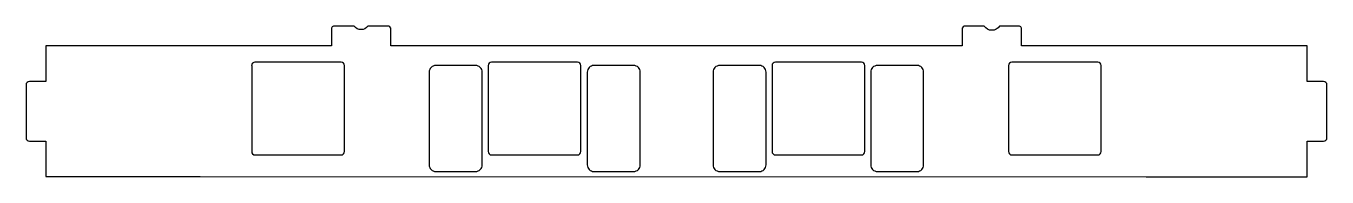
# Model space of a CAD drawing. Header units: millimetres. Extents: x -193 to 3, y 66 to 89.
import ezdxf

# ---------------------------------------------------------------- set-up
doc = ezdxf.new("R2010")
doc.units = ezdxf.units.MM
doc.layers.get('0').update_dxf_attribs({"linetype": 'CONTINUOUS'})

msp = doc.modelspace()

# ---------------------------------------------------------------- linework, layer by layer
for points in [[(-143.92, 88.66), (-146.88, 88.66, 0.414214), (-147.38, 88.16), (-147.38, 85.66), (-190.52, 85.66), (-190.52, 80.27), (-192.99, 80.27, 0.414214), (-193.49, 79.77), (-193.49, 71.77, 0.414214), (-192.99, 71.27), (-190.52, 71.27), (-190.52, 65.96), (-167.19, 65.96), (-24.31, 65.88), (-0.01, 65.88), (-0.01, 71.27), (2.49, 71.27, 0.414214), (2.99, 71.77), (2.99, 79.77, 0.414214), (2.49, 80.27), (-0.01, 80.27), (-0.01, 85.66), (-43.12, 85.66), (-43.12, 88.16, 0.414214), (-43.62, 88.66), (-46.46, 88.66, -0.563093), (-48.77, 88.66), (-51.62, 88.66, 0.414214), (-52.12, 88.16), (-52.12, 85.66), (-138.38, 85.66), (-138.38, 88.16, 0.414214), (-138.88, 88.66), (-141.85, 88.66, -0.531085)], [(-158.92, 83.2, 0.405453), (-159.42, 82.72), (-159.41, 82.72, 0.007501), (-159.41, 82.7), (-159.41, 69.7, 0.414214), (-158.91, 69.2), (-145.91, 69.2, 0.414214), (-145.41, 69.7), (-145.41, 82.7, 0.414214), (-145.91, 83.2)], [(-124.6, 81.7, 0.414214), (-125.6, 82.7), (-131.6, 82.7, 0.414214), (-132.6, 81.7), (-132.6, 67.7, 0.414214), (-131.6, 66.7), (-125.6, 66.7, 0.414214), (-124.6, 67.7)], [(-110.2, 69.2, 0.414214), (-109.7, 69.7), (-109.7, 82.7, 0.414214), (-110.2, 83.2), (-123.2, 83.2, 0.414214), (-123.7, 82.7), (-123.7, 69.7, 0.414214), (-123.2, 69.2)], [(-101.72, 66.7, 0.414214), (-100.72, 67.7), (-100.72, 81.7, 0.414214), (-101.72, 82.7), (-107.72, 82.7, 0.414214), (-108.72, 81.7), (-108.72, 67.7, 0.414214), (-107.72, 66.7)], [(-82.73, 66.7, 0.414214), (-81.73, 67.7), (-81.73, 81.7, 0.414214), (-82.73, 82.7), (-88.73, 82.7, 0.414214), (-89.73, 81.7), (-89.73, 67.7, 0.414214), (-88.73, 66.7)], [(-66.82, 82.7, 0.414214), (-67.32, 83.2), (-80.32, 83.2, 0.414214), (-80.82, 82.7), (-80.82, 69.7, 0.414214), (-80.32, 69.2), (-67.32, 69.2, 0.414214), (-66.82, 69.7)], [(-57.92, 81.7, 0.414214), (-58.92, 82.7), (-64.92, 82.7, 0.414214), (-65.92, 81.7), (-65.92, 67.7, 0.414214), (-64.92, 66.7), (-58.92, 66.7, 0.414214), (-57.92, 67.7)], [(-31.11, 82.7, 0.414214), (-31.61, 83.2), (-44.61, 83.2, 0.414214), (-45.11, 82.7), (-45.11, 69.7, 0.414214), (-44.61, 69.2), (-31.61, 69.2, 0.414214), (-31.11, 69.7)]]:
    msp.add_lwpolyline(points, format="xyb", close=True)

doc.saveas('drawing.dxf')
